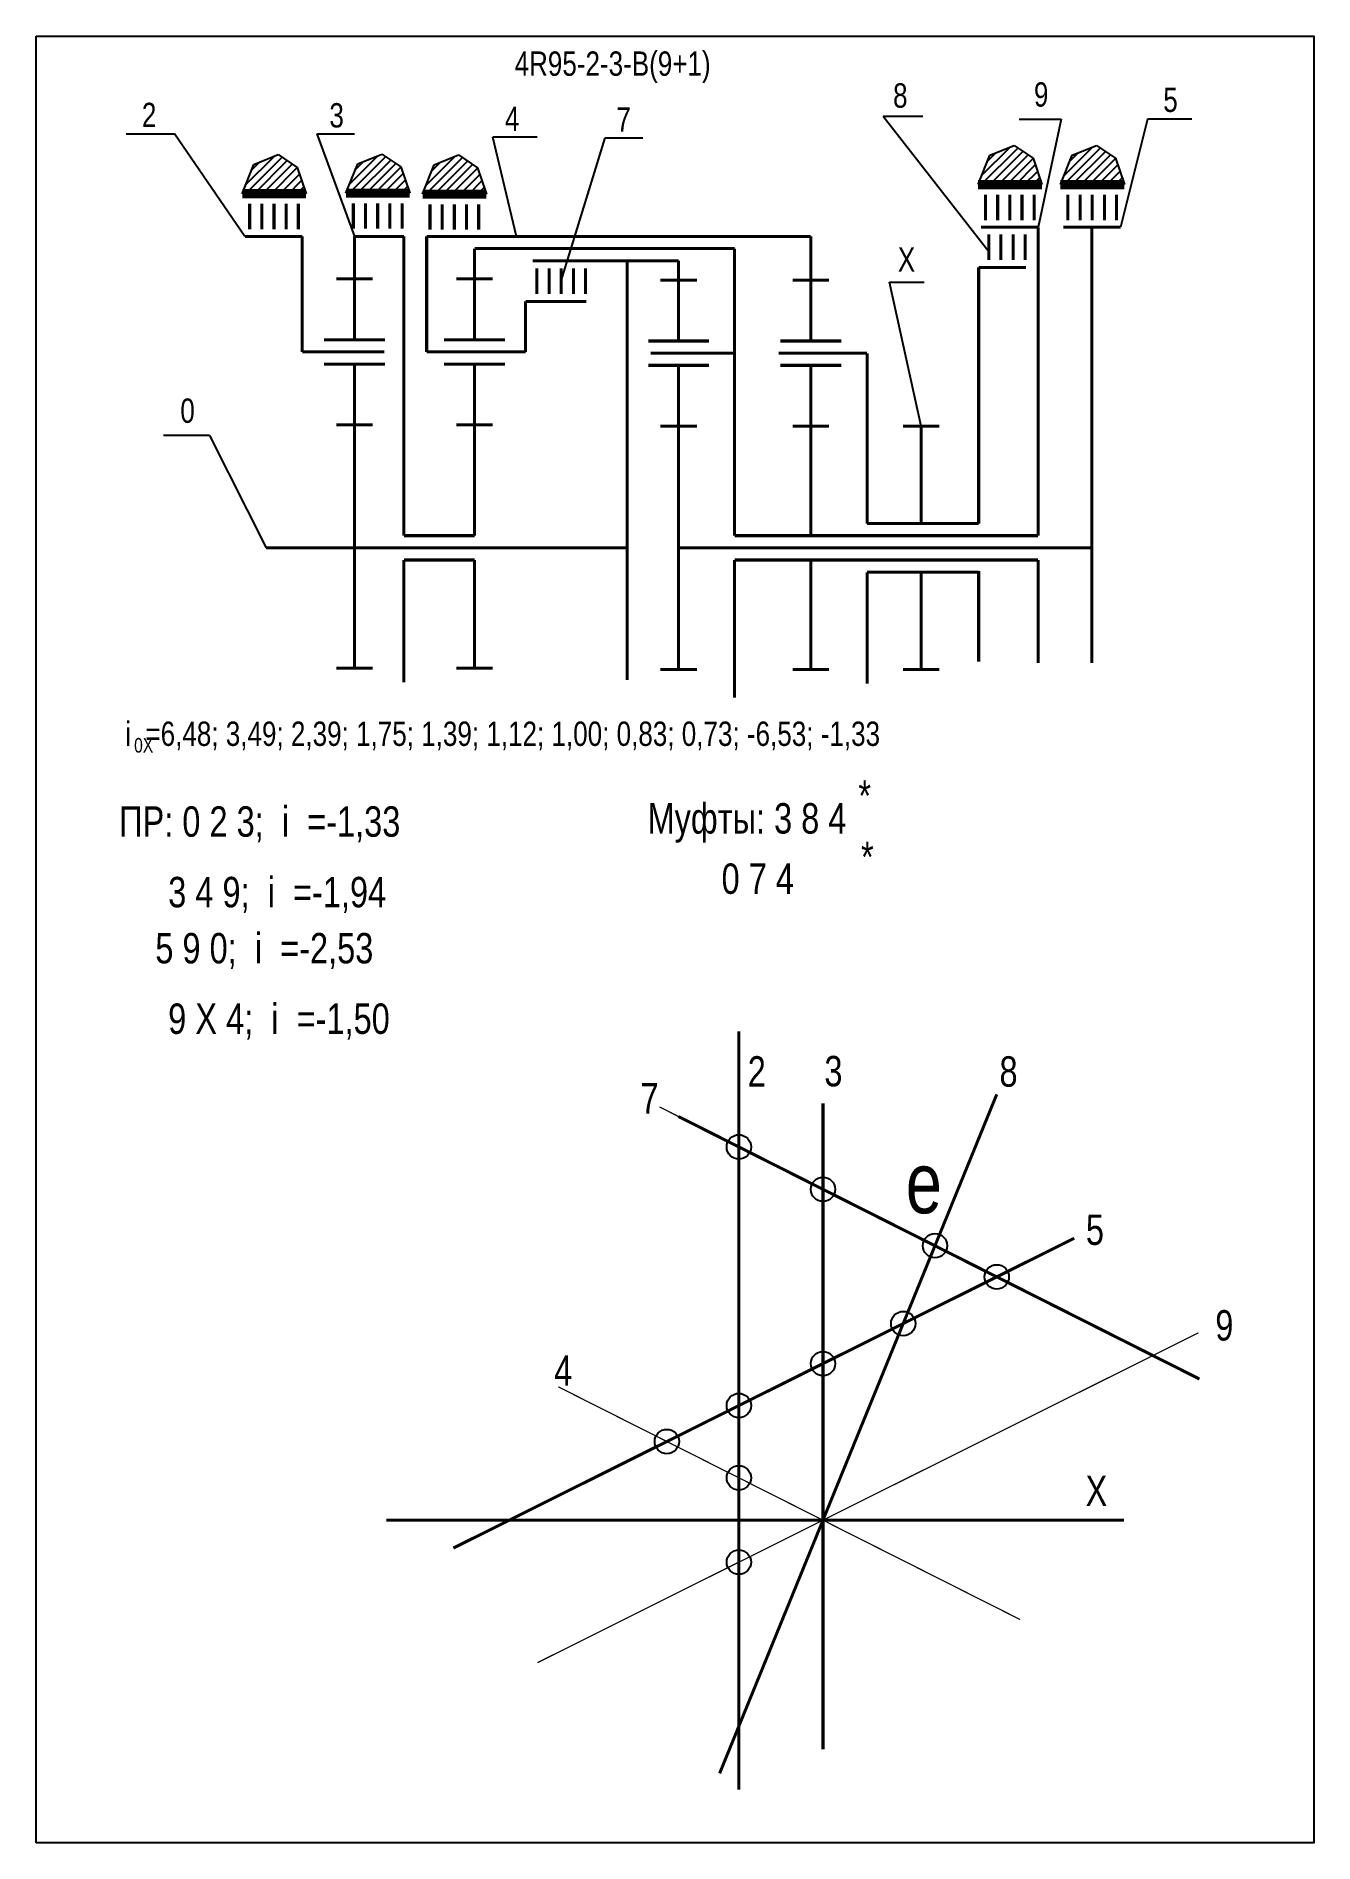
# Model space of a CAD drawing. Extents: x -361 to -151, y 153 to 450.
import ezdxf

# ---------------------------------------------------------------- set-up
doc = ezdxf.new("R2010")
doc.units = 0
doc.header["$LTSCALE"] = 15
doc.layers.get('DEFPOINTS').update_dxf_attribs({"linetype": 'CONTINUOUS'})
doc.layers.add('DIM', color=92, linetype='CONTINUOUS')
doc.layers.add('MAIN', color=5, linetype='CONTINUOUS')
doc.styles.add('AMK', font='amk.shx', dxfattribs={"width": 0.8})

msp = doc.modelspace()

# ---------------------------------------------------------------- hatches: boundary and pattern name
at = {"layer": 'DIM'}
h = msp.add_hatch(dxfattribs=at)
h.set_pattern_fill('_USER', color=0, angle=45, style=0, pattern_type=0)
h.set_pattern_definition([(45, (45.7401, -0.2431), (-0.7071068, 0.7071068), [])])
h.paths.add_polyline_path([(-204.56, 430.28), (-206.5, 425.46), (-196, 425.46), (-197.45, 429.78), (-200.57, 431.89)])
h = msp.add_hatch(dxfattribs=at)
h.set_pattern_fill('_USER', color=0, angle=45, style=0, pattern_type=0)
h.set_pattern_definition([(45, (59.2904, -0.2431), (-0.7071068, 0.7071068), [])])
h.paths.add_polyline_path([(-191.01, 430.28), (-192.95, 425.46), (-182.45, 425.46), (-183.9, 429.78), (-187.02, 431.89)])
h = msp.add_hatch(dxfattribs=at)
h.set_pattern_fill('_USER', color=0, angle=45, style=0, pattern_type=0)
h.set_pattern_definition([(45, (-75.204, -1.7303), (-0.7071068, 0.7071068), [])])
h.paths.add_polyline_path([(-325.5, 428.79), (-327.44, 423.97), (-316.95, 423.97), (-318.4, 428.29), (-321.51, 430.41)])
h = msp.add_hatch(dxfattribs=at)
h.set_pattern_fill('_USER', color=0, angle=45, style=0, pattern_type=0)
h.set_pattern_definition([(45, (-58.163, -1.6549), (-0.7071068, 0.7071068), [])])
h.paths.add_polyline_path([(-308.46, 428.86), (-310.4, 424.04), (-299.91, 424.04), (-301.36, 428.37), (-304.47, 430.48)])
h = msp.add_hatch(dxfattribs=at)
h.set_pattern_fill('_USER', color=0, angle=45, style=0, pattern_type=0)
h.set_pattern_definition([(45, (-45.5638, -1.8103), (-0.7071068, 0.7071068), [])])
h.paths.add_polyline_path([(-295.86, 428.71), (-297.8, 423.89), (-287.31, 423.89), (-288.76, 428.21), (-291.87, 430.33)])

# ---------------------------------------------------------------- linework, layer by layer
at = {"layer": 'DEFPOINTS', "const_width": 0.2}
for points in [[(-189.54, 238.92), (-258.85, 273.84)], [(-292.72, 201.33), (-190.67, 252.27)], [(-199.56, 189.57), (-275.48, 227.83)]]:
    msp.add_lwpolyline(points, dxfattribs=at)
at = {"layer": 'DEFPOINTS', "color": 1, "const_width": 0.2}
msp.add_lwpolyline([(-278.9, 182.49), (-170.28, 236.71)], dxfattribs=at)
at = {"layer": 'DEFPOINTS', "color": 0, "lineweight": 50, "const_width": 0.5}
msp.add_lwpolyline([(-303.75, 205.91), (-182.49, 205.91)], dxfattribs=at)
at = {"layer": 'DIM', "color": 0}
for p, q in [((-222.11, 436.73), (-215.55, 436.73)), ((-222.11, 436.73), (-204.73, 414.48)), ((-346.53, 433.78), (-338.58, 433.78)), ((-326.98, 416.95), (-338.58, 433.78)), ((-315.19, 433.79), (-308.97, 433.79)), ((-315.19, 433.79), (-308.99, 416.95)), ((-199.73, 436.21), (-192.82, 436.21)), ((-192.82, 436.21), (-196.62, 418.44)), ((-178.64, 436.21), (-183.07, 418.44)), ((-171.38, 436.21), (-178.64, 436.21)), ((-278.96, 433.26), (-286.22, 433.26)), ((-282.37, 416.95), (-286.22, 433.26)), ((-275, 409.64), (-267.8, 433.15)), ((-267.8, 433.15), (-261.57, 433.15)), ((-204.56, 430.28), (-200.57, 431.89)), ((-200.57, 431.89), (-197.45, 429.78)), ((-191.01, 430.28), (-187.02, 431.89)), ((-187.02, 431.89), (-183.9, 429.78)), ((-327.44, 423.97), (-325.5, 428.79)), ((-325.5, 428.79), (-321.51, 430.41)), ((-321.51, 430.41), (-318.4, 428.29)), ((-318.4, 428.29), (-316.95, 423.97)), ((-310.4, 424.04), (-308.46, 428.86)), ((-308.46, 428.86), (-304.47, 430.48)), ((-304.47, 430.48), (-301.36, 428.37)), ((-301.36, 428.37), (-299.91, 424.04)), ((-297.8, 423.89), (-295.86, 428.71)), ((-295.86, 428.71), (-291.87, 430.33)), ((-291.87, 430.33), (-288.76, 428.21)), ((-288.76, 428.21), (-287.31, 423.89)), ((-206.5, 425.46), (-204.56, 430.28)), ((-197.45, 429.78), (-196, 425.46)), ((-192.95, 425.46), (-191.01, 430.28)), ((-183.9, 429.78), (-182.45, 425.46)), ((-215.83, 385.75), (-221.06, 409.41)), ((-221.06, 409.41), (-215.33, 409.41)), ((-332.79, 384.23), (-340.39, 384.23)), ((-332.79, 384.23), (-323.52, 365.75))]:
    msp.add_line(p, q, dxfattribs=at)
at = {"layer": 'DIM', "color": 0, "const_width": 0.5}
for points in [[(-317.57, 397.95), (-317.57, 416.95)], [(-300.85, 416.95), (-308.99, 416.95)], [(-300.85, 416.95), (-300.85, 397.95)], [(-297.12, 416.95), (-297.12, 397.95)], [(-233.98, 416.95), (-297.12, 416.95)], [(-196.62, 367.75), (-196.62, 418.44)], [(-187.78, 365.75), (-187.78, 418.44)], [(-246.51, 414.95), (-289.25, 414.95)], [(-264.15, 412.95), (-279.7, 412.95)], [(-264.15, 412.95), (-255.71, 412.95)], [(-264.15, 412.95), (-264.15, 344.01)], [(-246.51, 414.95), (-246.51, 367.75)], [(-206.39, 369.75), (-206.39, 411.84)], [(-206.39, 411.84), (-198.63, 411.84)], [(-280.87, 406.25), (-280.87, 397.95)], [(-280.87, 406.25), (-270.9, 406.25)], [(-300.85, 397.95), (-300.85, 367.75)], [(-224.74, 397.75), (-224.74, 369.75)], [(-224.74, 369.75), (-206.39, 369.75)], [(-323.52, 365.75), (-264.15, 365.75)], [(-300.85, 367.75), (-289.25, 367.75)], [(-264.72, 365.75), (-264.15, 365.75)], [(-255.71, 365.75), (-187.78, 365.75)], [(-255.71, 365.75), (-243.52, 365.75)], [(-246.51, 367.75), (-196.62, 367.75)], [(-187.78, 346.82), (-187.78, 365.75)], [(-300.85, 363.75), (-289.25, 363.75)], [(-300.85, 363.75), (-300.85, 343.62)], [(-246.51, 363.75), (-246.51, 341.13)], [(-246.51, 363.75), (-196.62, 363.75)], [(-196.62, 346.82), (-196.62, 363.75)], [(-224.74, 361.75), (-224.74, 343.42)], [(-224.74, 361.75), (-206.39, 361.75)], [(-206.39, 347.02), (-206.39, 361.95)], [(-245.81, 286.25), (-245.81, 161.6)], [(-203.42, 275.91), (-248.97, 164.29)], [(-231.98, 274.44), (-231.98, 168.23)], [(-255.74, 272.27), (-170.09, 229.11)], [(-190.67, 252.27), (-292.72, 201.33)]]:
    msp.add_lwpolyline(points, dxfattribs=at)
at = {"layer": 'DIM', "color": 0}
for centre in [(-245.81, 267.27), (-231.98, 260.3), (-213.57, 251.03), (-203.42, 245.91), (-218.79, 238.23), (-231.98, 231.65), (-245.81, 224.75), (-257.64, 218.84), (-245.81, 212.87), (-245.81, 199.01)]:
    msp.add_circle(centre, 2, dxfattribs=at)
at = {"layer": 'MAIN'}
for points in [[(-361.31, 152.87), (-361.31, 449.87)], [(-361.3, 449.87), (-151.3, 449.87), (-151.3, 152.87), (-361.3, 152.87)]]:
    msp.add_lwpolyline(points, dxfattribs=at)
at = {"layer": 'MAIN', "color": 0}
for points, const_width in [([(-327.44, 423.97), (-316.95, 423.97)], 1.5), ([(-310.4, 424.04), (-299.91, 424.04)], 1.5), ([(-206.5, 425.46), (-196, 425.46)], 1.5), ([(-192.95, 425.46), (-182.45, 425.46)], 1.5), ([(-318.21, 422.32), (-318.21, 418.12)], 0.5), ([(-301.17, 422.39), (-301.17, 418.2)], 0.5), ([(-297.8, 423.89), (-287.31, 423.89)], 1.5), ([(-288.57, 422.24), (-288.57, 418.04)], 0.5), ([(-197.27, 423.81), (-197.27, 419.61)], 0.5), ([(-183.72, 423.81), (-183.72, 419.61)], 0.5), ([(-326.98, 416.95), (-317.57, 416.95)], 0.5), ([(-308.99, 409.95), (-308.99, 416.95)], 0.5), ([(-233.98, 399.75), (-233.98, 416.95)], 0.5), ([(-206.03, 418.44), (-196.62, 418.44)], 0.5), ([(-198.73, 417.26), (-198.73, 413.06)], 0.5), ([(-192.48, 418.44), (-183.07, 418.44)], 0.5), ([(-289.25, 409.95), (-289.25, 414.95)], 0.5), ([(-255.71, 409.75), (-255.71, 412.95)], 0.5), ([(-308.99, 409.95), (-311.99, 409.95)], 0.5), ([(-308.99, 399.95), (-308.99, 409.95)], 0.5), ([(-308.99, 409.95), (-305.99, 409.95)], 0.5), ([(-289.25, 409.95), (-292.25, 409.95)], 0.5), ([(-289.25, 399.95), (-289.25, 409.95)], 0.5), ([(-289.25, 409.95), (-286.25, 409.95)], 0.5), ([(-271, 411.68), (-271, 407.48)], 0.5), ([(-255.71, 409.75), (-258.71, 409.75)], 0.5), ([(-255.71, 399.75), (-255.71, 409.75)], 0.5), ([(-255.71, 409.75), (-252.71, 409.75)], 0.5), ([(-233.98, 409.75), (-236.98, 409.75)], 0.5), ([(-233.98, 409.75), (-230.98, 409.75)], 0.5), ([(-304.09, 397.95), (-317.57, 397.95)], 0.5), ([(-280.87, 397.95), (-297.12, 397.95)], 0.5), ([(-246.51, 397.75), (-260.32, 397.75)], 0.5), ([(-224.74, 397.75), (-239.25, 397.75)], 0.5), ([(-308.99, 395.95), (-313.99, 395.95)], 0.5), ([(-308.99, 385.95), (-308.99, 395.95), (-303.99, 395.95)], 0.5), ([(-289.25, 395.95), (-294.25, 395.95)], 0.5), ([(-289.25, 385.95), (-289.25, 395.95), (-284.25, 395.95)], 0.5), ([(-255.71, 395.75), (-260.71, 395.75)], 0.5), ([(-255.71, 385.75), (-255.71, 395.75), (-250.71, 395.75)], 0.5), ([(-233.98, 395.75), (-238.98, 395.75)], 0.5), ([(-233.98, 385.75), (-233.98, 395.75), (-228.98, 395.75)], 0.5), ([(-308.99, 385.95), (-311.99, 385.95)], 0.5), ([(-308.99, 365.95), (-308.99, 385.95)], 0.5), ([(-308.99, 385.95), (-305.99, 385.95)], 0.5), ([(-289.25, 385.95), (-292.25, 385.95)], 0.5), ([(-289.25, 367.75), (-289.25, 385.95)], 0.5), ([(-289.25, 385.95), (-286.25, 385.95)], 0.5), ([(-255.71, 385.75), (-258.71, 385.75)], 0.5), ([(-255.71, 365.75), (-255.71, 385.75)], 0.5), ([(-255.71, 385.75), (-252.71, 385.75)], 0.5), ([(-233.98, 385.75), (-236.98, 385.75)], 0.5), ([(-233.98, 367.75), (-233.98, 385.75)], 0.5), ([(-233.98, 385.75), (-230.98, 385.75)], 0.5), ([(-215.83, 385.75), (-218.83, 385.75)], 0.5), ([(-215.83, 369.75), (-215.83, 385.75)], 0.5), ([(-215.83, 385.75), (-212.83, 385.75)], 0.5), ([(-308.99, 365.95), (-308.99, 345.95)], 0.5), ([(-255.71, 365.75), (-255.71, 345.75)], 0.5), ([(-289.25, 363.75), (-289.25, 345.95)], 0.5), ([(-233.98, 363.75), (-233.98, 345.75)], 0.5), ([(-215.83, 361.75), (-215.83, 345.75)], 0.5), ([(-308.99, 345.95), (-311.99, 345.95)], 0.5), ([(-308.99, 345.95), (-305.99, 345.95)], 0.5), ([(-289.25, 345.95), (-292.25, 345.95)], 0.5), ([(-289.25, 345.95), (-286.25, 345.95)], 0.5), ([(-255.71, 345.75), (-258.71, 345.75)], 0.5), ([(-255.71, 345.75), (-252.71, 345.75)], 0.5), ([(-233.98, 345.75), (-236.98, 345.75)], 0.5), ([(-233.98, 345.75), (-230.98, 345.75)], 0.5), ([(-215.83, 345.75), (-218.83, 345.75)], 0.5), ([(-215.83, 345.75), (-212.83, 345.75)], 0.5)]:
    msp.add_lwpolyline(points, dxfattribs=dict(at, const_width=const_width))
for points in [[(-326.21, 422.32, 0.5, 0.5, 0), (-326.21, 418.12, 0.5, 0.5, 0)], [(-324.21, 422.32, 0.5, 0.5, 0), (-324.21, 418.12, 0.5, 0.5, 0)], [(-322.21, 422.32, 0.5, 0.5, 0), (-322.21, 418.12, 0.5, 0.5, 0)], [(-320.21, 422.32, 0.5, 0.5, 0), (-320.21, 418.12, 0.5, 0.5, 0)], [(-309.17, 422.39, 0.5, 0.5, 0), (-309.17, 418.2, 0.5, 0.5, 0)], [(-307.17, 422.39, 0.5, 0.5, 0), (-307.17, 418.2, 0.5, 0.5, 0)], [(-305.17, 422.39, 0.5, 0.5, 0), (-305.17, 418.2, 0.5, 0.5, 0)], [(-303.17, 422.39, 0.5, 0.5, 0), (-303.17, 418.2, 0.5, 0.5, 0)], [(-296.57, 422.24, 0.5, 0.5, 0), (-296.57, 418.04, 0.5, 0.5, 0)], [(-294.57, 422.24, 0.5, 0.5, 0), (-294.57, 418.04, 0.5, 0.5, 0)], [(-292.57, 422.24, 0.5, 0.5, 0), (-292.57, 418.04, 0.5, 0.5, 0)], [(-290.57, 422.24, 0.5, 0.5, 0), (-290.57, 418.04, 0.5, 0.5, 0)], [(-205.27, 423.81, 0.5, 0.5, 0), (-205.27, 419.61, 0.5, 0.5, 0)], [(-203.27, 423.81, 0.5, 0.5, 0), (-203.27, 419.61, 0.5, 0.5, 0)], [(-201.27, 423.81, 0.5, 0.5, 0), (-201.27, 419.61, 0.5, 0.5, 0)], [(-199.27, 423.81, 0.5, 0.5, 0), (-199.27, 419.61, 0.5, 0.5, 0)], [(-191.72, 423.81, 0.5, 0.5, 0), (-191.72, 419.61, 0.5, 0.5, 0)], [(-189.72, 423.81, 0.5, 0.5, 0), (-189.72, 419.61, 0.5, 0.5, 0)], [(-187.72, 423.81, 0.5, 0.5, 0), (-187.72, 419.61, 0.5, 0.5, 0)], [(-185.72, 423.81, 0.5, 0.5, 0), (-185.72, 419.61, 0.5, 0.5, 0)], [(-204.73, 417.26, 0.5, 0.5, 0), (-204.73, 413.06, 0.5, 0.5, 0)], [(-202.73, 417.26, 0.5, 0.5, 0), (-202.73, 413.06, 0.5, 0.5, 0)], [(-200.73, 417.26, 0.5, 0.5, 0), (-200.73, 413.06, 0.5, 0.5, 0)], [(-279, 411.68, 0.5, 0.5, 0), (-279, 407.48, 0.5, 0.5, 0)], [(-277, 411.68, 0.5, 0.5, 0), (-277, 407.48, 0.5, 0.5, 0)], [(-275, 411.68, 0.5, 0.5, 0), (-275, 407.48, 0.5, 0.5, 0)], [(-273, 411.68, 0.5, 0.5, 0), (-273, 407.48, 0.5, 0.5, 0)], [(-303.99, 399.95, 0.5, 0.5, 0), (-313.99, 399.95, 0.5, 0.5, 0)], [(-284.25, 399.95, 0.5, 0.5, 0), (-294.25, 399.95, 0.5, 0.5, 0)], [(-250.71, 399.75, 0.5, 0.5, 0), (-260.71, 399.75, 0.5, 0.5, 0)], [(-228.98, 399.75, 0.5, 0.5, 0), (-238.98, 399.75, 0.5, 0.5, 0)]]:
    msp.add_lwpolyline(points, format="xyseb", dxfattribs=at)

# ---------------------------------------------------------------- texts
at = {"layer": 'DIM', "color": 0, "style": 'AMK', "width": 0.8}
for s, height, p in [('4R95-2-3-B(9+1)', 4, (-282.67, 443.35)), ('8', 4, (-220.46, 438.11)), ('9', 4, (-197.31, 438.28)), ('5', 4, (-176.05, 437.4)), ('2', 4, (-343.93, 434.91)), ('3', 4, (-313.11, 434.85)), ('4', 4, (-284.26, 434.29)), ('7', 4, (-265.94, 434.17)), ('X', 4, (-219.68, 411.14)), ('0', 4, (-337.61, 386.3)), ('i  =6,48; 3,49; 2,39; 1,75; 1,39; 1,12; 1,00; 0,83; 0,73; -6,53; -1,33', 4, (-346.67, 333.19)), ('0X', 2.4, (-345.2, 332.09)), ('*', 5, (-226.16, 322.51)), ('Муфты: 3 8 4', 5, (-260.82, 318.78)), (' ПР: 0 2 3;  i  =-1,33', 5, (-349.15, 318.26)), ('*', 5, (-225.73, 312.44)), ('    3 4 9;  i  =-1,94', 5, (-345.55, 306.66)), ('       0 7 4', 5, (-259.05, 308.87)), ('     5 9 0;  i  =-2,53', 5, (-349.15, 297.44)), ('    9 X 4;  i  =-1,50', 5, (-345.55, 285.85)), ('2', 5, (-244.35, 277.18)), ('3', 5, (-231.75, 277.23)), ('8', 5, (-202.97, 277.17)), ('7', 5, (-261.98, 272.76)), ('e', 10, (-218.37, 256.36)), ('5', 5, (-188.77, 251.16)), ('9', 5, (-167.5, 235.44)), ('4', 5, (-276.17, 228)), ('X', 5, (-188.82, 208.23))]:
    msp.add_text(s, height=height, dxfattribs=at).set_placement(p)

doc.saveas('drawing.dxf')
